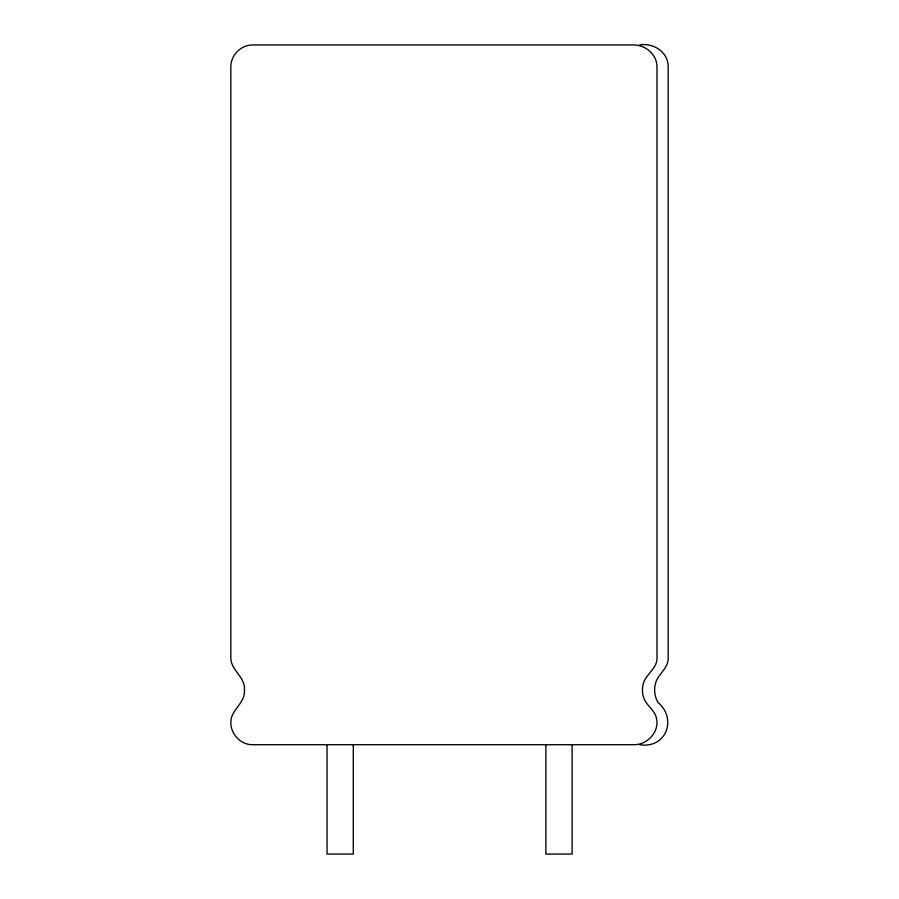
<?xml version="1.0" encoding="UTF-8"?>
<svg xmlns="http://www.w3.org/2000/svg" width="899" height="899" viewBox="0 0 899 899"><rect width="100%" height="100%" fill="white"/><g stroke="black" fill="none" stroke-linecap="round" stroke-linejoin="round"><path stroke-width="1.35" d="M639.605 44.95C653.281 42.478 668.418 52.086 668.171 66.818L668.171 657.236C668.98 668.26 657.81 673.834 655.427 683.701C653.787 689.915 654.674 696.714 657.877 702.299C677.498 718.863 666.114 748.934 639.605 744.709M572.124 744.709L572.124 854.05L545.884 854.05L545.884 744.709M353.285 744.709L353.285 854.05L327.045 854.05L327.045 744.709M244.416 690.039C245.36 701.209 234.864 707.67 231.571 717.188C227.739 730.494 238.842 744.968 252.686 744.709L633.525 744.709C647.561 745.159 660.372 731.19 656.191 717.188C653.921 709.008 645.224 704.771 643.313 696.388A22.924 22.924 0 0 1 643.313 683.701C645.92 673.722 657.731 668.519 656.989 657.236L656.989 66.818C656.967 54.513 645.482 44.815 633.525 44.95L252.686 44.95C240.988 44.871 230.751 55.109 230.829 66.818L230.829 657.236C230.324 670.193 245.629 676.79 244.416 690.039"/></g></svg>
